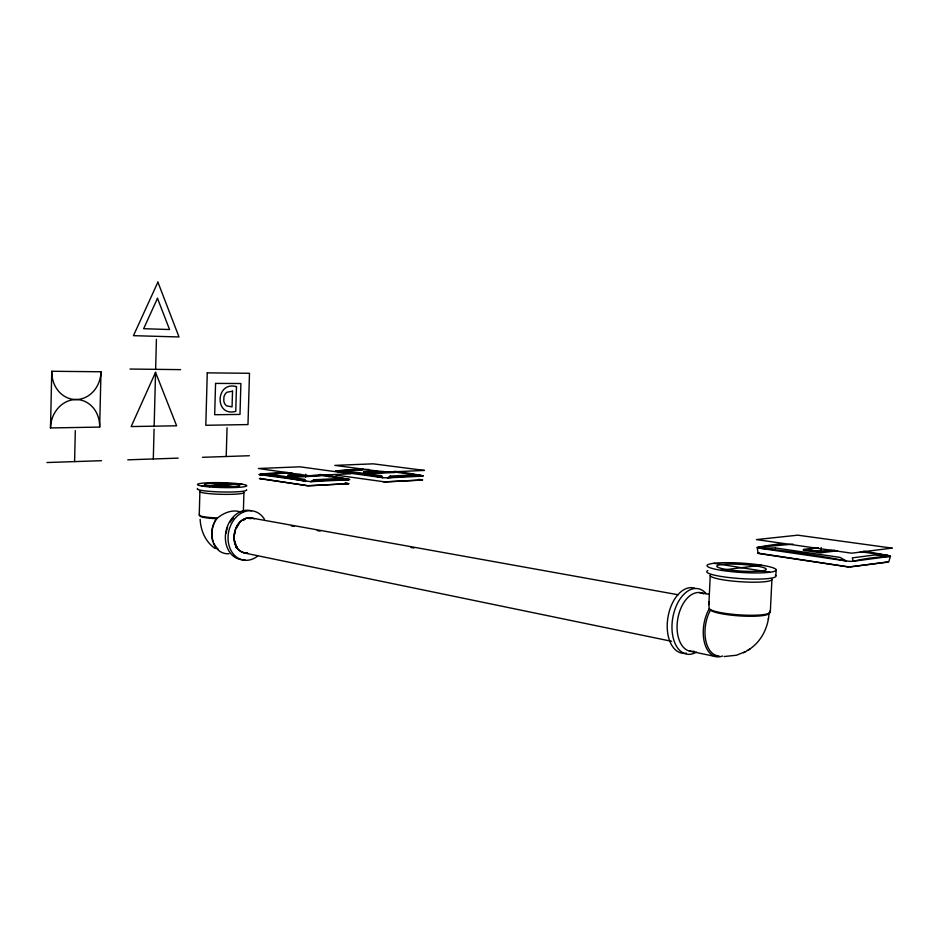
<?xml version="1.0" encoding="UTF-8"?>
<svg xmlns="http://www.w3.org/2000/svg" width="939" height="939" viewBox="0 0 939 939"><rect width="100%" height="100%" fill="white"/><g stroke="black" fill="none" stroke-linecap="round" stroke-linejoin="round"><path stroke-width="1.41" d="M50.506 427.938L51.762 371.269L100.989 371.774L99.663 427.092L50.506 427.938A28.017 24.496 -81.1 0 1 75.73 399.544A28.064 24.602 -86.2 0 0 100.989 371.774M74.592 461.601L75.308 430.614M153.303 458.96L154.078 429.158M154.16 426.177L155.557 372.337L176.626 425.79L131.167 426.564L155.557 372.337M155.639 369.344L156.414 339.331M199.244 514.959L199.901 491.473M226.217 456.507L227.038 427.797M243.365 511.614L243.929 492.588M305.598 477.071L305.691 474.277M394.403 472.505L373.264 473.479L363.909 472.223L363.945 471.613L376.774 470.967M373.018 471.648L373.041 470.932L376.903 470.756M373.276 473.62L373.299 472.869L363.945 471.613M375.318 472.071L375.342 471.038L375.8 471.859M376.023 472.164L376.023 470.873M373.041 470.932L378.405 471.648L378.358 473.01L375.67 472.646M394.403 472.587L394.427 471.836L373.299 472.869M748.019 650.175C760.883 642.487 768.442 627.639 769.018 612.862A29.661 4.765 3.9 0 1 744.204 616.148A29.661 4.765 3.9 0 1 710.964 610.514L709.238 608.789L708.863 604.54L710.236 575.537M770.32 611.735L771.94 579.152A30.94 4.343 3.7 0 1 740.049 581.711A30.94 4.343 3.7 0 1 710.447 574.985M775.849 575.748L776.154 569.703M820.956 551.78L821.179 547.496M768.348 619.224L768.442 618.32M708.863 604.54L709.18 601.746M782.833 543.716A638.813 328.58 -72.2 0 0 758.019 547.296L757.198 547.519L758.113 553.435L848.527 567.003L888.693 562.027L890.454 556.193L888.106 555.524A1529.572 844.091 54.8 0 0 863.481 551.123M710.494 610.127L709.52 611.935A28.956 16.972 -80.5 0 0 705.835 640.856A28.956 16.972 -80.5 0 0 718.957 655.88M294.212 474.782L293.156 475.615L302.558 475.991L350.752 473.784L299.952 466.812L258.366 468.502L308.825 475.697M260.22 478.514L307.546 485.733L349.015 483.655L345.47 483.092M724.086 656.549L736.516 655.222L745.437 651.643M743.5 652.758L749.874 649.107M890.454 556.193L889.773 556.428A674.155 320.974 -73.1 0 0 853.175 561.264A4.906 0.61 4 0 1 846.415 560.994A1603.19 859.525 55.7 0 0 759.135 548.153L757.198 547.519M757.761 553.165L758.466 552.965M759.287 553.071L758.712 553.235L848.563 566.874M887.801 561.909L850.147 566.933M720.976 570.278L761.365 565.196M837.529 550.759L820.698 552.813L803.291 550.289M831.168 550.395L825.557 551.076L812.575 550.559L809.911 548.834L818.362 547.824M834.771 550.184L820.745 551.897L803.338 549.385L816.014 547.883M793.032 544.127L758.019 547.296L765.226 546.486M260.948 478.444L259.387 478.608L308.802 485.85M309.823 485.768L348.322 483.655L344.906 483.116M386.692 481.824L422.632 479.888L418.606 479.383M421.846 480.111L385.636 481.836M375.6 471.413L373.018 471.531L383.546 472M378.405 471.648L383.57 471.401M202.002 486.05L241.875 484.113M320.187 475.932L297.205 476.989L287.944 475.65L295.116 475.322M301.384 474.465L287.956 474.981L297.217 476.319L320.211 475.263M363.909 472.223L366.726 472.094M339.683 474.747L335.869 475.087L383.558 481.707M340.141 474.805L337.007 475.204M291.841 472.775L258.894 474.488L310.633 481.648A479.43 332.476 -66.1 0 1 348.639 479.782L349.754 479.524L349.003 479.348A907.567 487.975 70.9 0 0 319.753 474.43M368.663 469.418L335.423 471.132L336.127 471.284A887.684 489.043 70.4 0 1 382.877 477.693L387.537 477.869A455.145 307.358 -68.7 0 1 422.421 476.167L423.36 475.92L422.573 475.756A864.655 489.771 69.8 0 0 394.509 471.272M265.983 473.984L260.185 474.242A462.082 329.577 -65.1 0 1 287.933 472.528M271.782 473.737L280.479 473.35M346.632 470.462L336.514 470.897A439.346 305.656 -67.9 0 1 363.381 469.289M358.205 469.946L362.536 469.758M46.95 462.528L101.518 460.697M127.751 459.828L178.222 458.126M202.519 457.305L249.34 455.732M130.016 369.039L180.605 369.637M384.333 481.848L385.776 481.907M254.258 518.809C233.095 511.426 225.055 552.836 247.779 553.212C226.053 552.989 231.98 513.997 252.509 518.187L678.181 594.763M383.124 481.73L384.544 481.801M411.646 474.324L422.573 475.756L416.881 475.005M394.263 472.024L414.04 474.629M326.443 476.155L329.26 476.554M333.486 477.153L336.315 477.552M339.132 477.951L341.96 478.35M344.777 478.749L349.003 479.348L319.037 475.204M876.592 553.893L888.106 555.524L860.23 551.721M207.906 482.81L236.828 487.411M713.804 563.294L769.734 572.203M699.226 592.521L709.203 594.293M291.301 525.91L294.189 526.427M317.276 530.594L320.164 531.11M411.059 547.507L413.946 548.036M244.093 552.918L671.608 641.302M689.461 651.067L715.541 656.549M240.302 511.908C231.886 508.926 221.757 513.656 215.841 519.596A22.043 17.606 -77.5 0 0 213.294 542.789A22.043 17.606 -77.5 0 0 229.069 553.728M215.148 548.529C205.618 542.096 200.653 530.582 200.148 519.337M99.663 427.092A28.017 24.496 -81.1 0 0 75.73 399.544A28.064 24.602 -86.2 0 1 51.762 371.269M236.076 544.984A17.16 13.569 -77.7 0 1 234.809 540.97M234.644 534.338A17.16 13.569 -77.7 0 1 235.067 532.12M236.581 527.894A17.16 13.569 -77.7 0 1 238.893 524.197M242.931 520.523A17.16 13.569 -77.7 0 1 245.232 519.361M248.812 518.539A17.16 13.569 -77.7 0 1 251.194 518.633M769.863 611.066A30.905 4.941 3.9 0 1 746.446 615.209A30.905 4.941 3.9 0 1 709.837 609.294L709.238 608.789L707.983 611.113A30.154 17.688 -80.5 0 0 705.025 644.53A30.154 17.688 -80.5 0 0 722.549 655.997M686.386 653.133A33.147 19.919 -80.4 0 1 667.641 619.411A33.147 19.919 -80.4 0 1 694.625 588.154M696.409 652.065A33.229 19.907 -80.4 0 1 672.711 618.202A33.229 19.907 -80.4 0 1 706.128 593.636M694.121 651.22A29.719 17.771 -80.4 0 1 677.735 619.083A29.719 17.771 -80.4 0 1 703.675 593.871M775.321 575.091A34.661 4.789 3.7 0 1 740.155 578.565A34.661 4.789 3.7 0 1 707.795 570.548M243.776 492.294A22.031 2.265 1.3 0 1 221.346 494.313A22.031 2.265 1.3 0 1 200.207 491.179M199.549 514.631A22.008 2.582 1.2 0 0 214.961 517.859L217.015 517.952L216.792 518.715L215.184 518.645A21.128 2.488 1.2 0 1 200.394 515.523M257.626 556.088A25.024 19.789 -77.7 0 1 230.83 550.184A25.024 19.789 -77.7 0 1 237.238 516.074A25.024 19.789 -77.7 0 1 264.528 519.373M244.891 559.703A24.977 19.778 -77.7 0 1 225.642 533.282A24.977 19.778 -77.7 0 1 251.499 510.793M226.205 533.141A22.278 17.653 -77.7 0 1 226.745 530.253M227.003 529.303A22.278 17.653 -77.7 0 1 227.59 527.448M230.114 522.248A22.278 17.653 -77.7 0 1 233.576 517.929M237.485 546.862A16.08 12.817 -77.6 0 1 235.865 547.66M246.464 489.724A24.672 2.5 1.3 0 1 221.346 491.954A24.672 2.5 1.3 0 1 197.671 488.48M218.235 549.292A21.151 16.89 -77.5 0 1 213.951 543.47M213.012 541.075A21.151 16.89 -77.5 0 1 215.876 519.995M207.273 372.865L205.805 425.285L247.978 424.569L249.492 373.288L207.273 372.865M215.571 383.405L214.679 414.721L239.985 414.428L240.889 383.523L215.571 383.405M232.52 391.164L232.062 406.88L226.534 405.836A8.134 6.596 -84.8 0 1 223.799 401.129L223.916 396.974A8.134 6.596 -84.8 0 1 226.921 392.244L232.52 391.164M236.475 386.645L235.759 411.364C214.045 417.174 215.559 380.718 236.475 386.645M157.482 298.309L143.644 328.697L169.548 329.53L157.482 298.309M157.905 282.123L133.455 335.669L179.009 336.96L157.905 282.123M390.143 476.085L387.537 477.869L422.421 476.167L411.305 475.075L390.143 476.085M313.908 479.759L310.633 481.648L348.639 479.782L336.96 478.644L313.908 479.759M889.773 556.428L853.175 561.264L852.319 557.872L874.585 554.984L889.773 556.428M892.05 548.118L851.673 553.188L756.411 539.596L797.751 535.171L892.05 548.118M424.393 470.416L385.894 472.176L334.859 465.392L373.17 463.831L424.393 470.416M346.925 471.049L336.127 471.284L382.877 477.693L381.586 475.756L346.925 471.049M270.714 474.406L259.551 474.653A933.284 485.979 71.5 0 1 305.785 481.461L304.987 479.406L270.714 474.406M775.356 547.965L759.135 548.153L846.415 560.994L839.936 557.379L775.356 547.965M721.974 570.442A34.661 4.672 3.6 0 0 776.084 570.313A34.661 4.672 3.6 0 0 726.727 562.661A34.661 4.672 3.6 0 0 721.974 570.442M727.396 569.621A24.754 3.333 3.6 0 0 766.154 569.562A24.754 3.333 3.6 0 0 731.047 564.081A24.754 3.333 3.6 0 0 727.396 569.621M209.55 486.918A24.672 2.441 1.4 0 0 246.769 485.709A24.672 2.441 1.4 0 0 209.972 482.705A24.672 2.441 1.4 0 0 209.55 486.918M213.094 486.379A17.63 1.737 1.4 0 0 239.738 485.533A17.63 1.737 1.4 0 0 213.529 483.374A17.63 1.737 1.4 0 0 213.094 486.379"/></g></svg>
